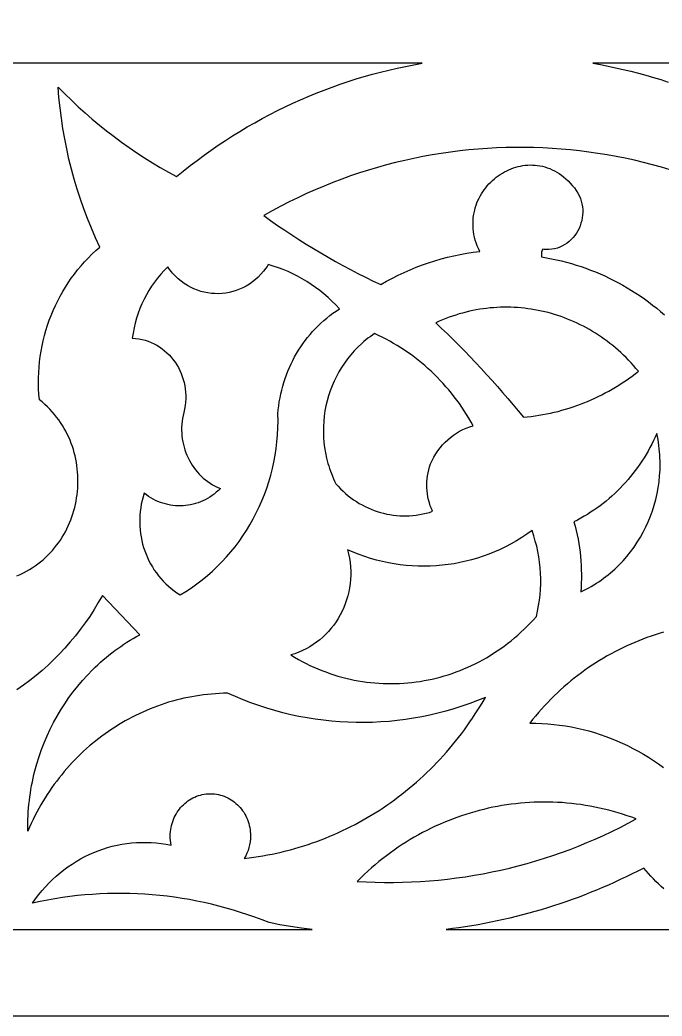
# Model space of a CAD drawing. Extents: x -1429 to -724, y 80 to 630.
# Drawn here: x -1187.8 to -1150.8, y 144.7 to 202.2 of the extents above; entities that cross this region are included whole.
import ezdxf

# ---------------------------------------------------------------- set-up
doc = ezdxf.new("R2010")
doc.units = 0
doc.layers.add('LAYER_1', color=18, linetype='CONTINUOUS')

msp = doc.modelspace()

# ---------------------------------------------------------------- linework, layer by layer
at = {"layer": 'LAYER_1'}
for points in [[(-784.299, 144.673), (-1369.299, 144.673), (-1369.299, 569.673), (-994.512, 569.673), (-784.299, 409.912)], [(-1173.558, 187.948), (-1173.625, 187.85), (-1173.765, 187.665), (-1173.914, 187.491), (-1174.071, 187.33), (-1174.236, 187.182), (-1174.407, 187.046), (-1174.584, 186.922), (-1174.767, 186.811), (-1174.955, 186.712), (-1175.148, 186.626), (-1175.344, 186.552), (-1175.543, 186.491), (-1175.745, 186.442), (-1175.95, 186.406), (-1176.155, 186.383), (-1176.362, 186.372), (-1176.568, 186.373), (-1176.775, 186.388), (-1176.98, 186.414), (-1177.184, 186.454), (-1177.386, 186.506), (-1177.585, 186.571), (-1177.781, 186.648), (-1177.973, 186.738), (-1178.16, 186.841), (-1178.342, 186.956), (-1178.519, 187.085), (-1178.689, 187.226), (-1178.853, 187.379), (-1179.009, 187.546), (-1179.084, 187.634), (-1179.157, 187.725), (-1179.228, 187.819), (-1179.296, 187.917), (-1179.5, 187.71), (-1179.695, 187.495), (-1179.881, 187.272), (-1180.056, 187.041), (-1180.222, 186.802), (-1180.378, 186.557), (-1180.523, 186.305), (-1180.658, 186.048), (-1180.782, 185.784), (-1180.896, 185.515), (-1180.998, 185.24), (-1181.089, 184.961), (-1181.169, 184.678), (-1181.238, 184.391), (-1181.294, 184.099), (-1181.339, 183.805), (-1181.147, 183.791), (-1180.958, 183.765), (-1180.774, 183.728), (-1180.593, 183.681), (-1180.418, 183.623), (-1180.248, 183.555), (-1180.082, 183.478), (-1179.922, 183.392), (-1179.768, 183.296), (-1179.62, 183.193), (-1179.477, 183.081), (-1179.342, 182.962), (-1179.213, 182.835), (-1179.091, 182.701), (-1178.976, 182.561), (-1178.868, 182.414), (-1178.768, 182.262), (-1178.677, 182.104), (-1178.593, 181.941), (-1178.518, 181.773), (-1178.451, 181.6), (-1178.394, 181.424), (-1178.346, 181.244), (-1178.307, 181.06), (-1178.278, 180.874), (-1178.259, 180.685), (-1178.25, 180.494), (-1178.252, 180.301), (-1178.264, 180.106), (-1178.287, 179.911), (-1178.322, 179.714), (-1178.368, 179.517), (-1178.409, 179.347), (-1178.441, 179.176), (-1178.466, 179.005), (-1178.482, 178.835), (-1178.492, 178.664), (-1178.493, 178.495), (-1178.487, 178.326), (-1178.474, 178.159), (-1178.454, 177.993), (-1178.426, 177.829), (-1178.392, 177.667), (-1178.35, 177.507), (-1178.302, 177.349), (-1178.248, 177.194), (-1178.186, 177.041), (-1178.119, 176.892), (-1178.045, 176.746), (-1177.964, 176.604), (-1177.878, 176.465), (-1177.786, 176.331), (-1177.688, 176.201), (-1177.584, 176.075), (-1177.475, 175.954), (-1177.36, 175.838), (-1177.24, 175.728), (-1177.115, 175.622), (-1176.984, 175.523), (-1176.848, 175.429), (-1176.708, 175.342), (-1176.562, 175.261), (-1176.412, 175.187), (-1176.258, 175.12), (-1176.372, 175.009), (-1176.49, 174.905), (-1176.612, 174.807), (-1176.737, 174.716), (-1176.865, 174.631), (-1176.995, 174.553), (-1177.129, 174.481), (-1177.264, 174.416), (-1177.402, 174.357), (-1177.542, 174.305), (-1177.683, 174.26), (-1177.826, 174.221), (-1177.97, 174.189), (-1178.115, 174.163), (-1178.261, 174.144), (-1178.408, 174.132), (-1178.554, 174.126), (-1178.701, 174.127), (-1178.848, 174.135), (-1178.995, 174.149), (-1179.141, 174.17), (-1179.287, 174.198), (-1179.431, 174.233), (-1179.575, 174.274), (-1179.716, 174.322), (-1179.857, 174.377), (-1179.995, 174.439), (-1180.132, 174.507), (-1180.266, 174.582), (-1180.398, 174.665), (-1180.527, 174.754), (-1180.653, 174.85), (-1180.717, 174.64), (-1180.772, 174.43), (-1180.818, 174.219), (-1180.854, 174.008), (-1180.882, 173.796), (-1180.9, 173.584), (-1180.91, 173.372), (-1180.911, 173.161), (-1180.904, 172.951), (-1180.888, 172.742), (-1180.864, 172.534), (-1180.831, 172.328), (-1180.79, 172.124), (-1180.741, 171.922), (-1180.684, 171.723), (-1180.619, 171.526), (-1180.546, 171.333), (-1180.465, 171.143), (-1180.377, 170.956), (-1180.282, 170.773), (-1180.178, 170.595), (-1180.068, 170.42), (-1179.95, 170.251), (-1179.825, 170.087), (-1179.693, 169.927), (-1179.554, 169.774), (-1179.408, 169.626), (-1179.256, 169.484), (-1179.097, 169.349), (-1178.931, 169.22), (-1178.759, 169.099), (-1178.58, 168.984), (-1178.247, 169.186), (-1177.923, 169.399), (-1177.607, 169.623), (-1177.3, 169.858), (-1177.002, 170.102), (-1176.713, 170.357), (-1176.433, 170.621), (-1176.163, 170.894), (-1175.902, 171.176), (-1175.651, 171.466), (-1175.41, 171.765), (-1175.179, 172.072), (-1174.959, 172.387), (-1174.749, 172.709), (-1174.549, 173.038), (-1174.36, 173.374), (-1174.182, 173.717), (-1174.016, 174.066), (-1173.86, 174.42), (-1173.716, 174.78), (-1173.583, 175.146), (-1173.463, 175.517), (-1173.354, 175.892), (-1173.257, 176.271), (-1173.172, 176.655), (-1173.1, 177.043), (-1173.04, 177.434), (-1172.993, 177.828), (-1172.959, 178.225), (-1172.938, 178.624), (-1172.93, 179.026), (-1172.935, 179.43), (-1172.915, 179.664), (-1172.889, 179.897), (-1172.855, 180.128), (-1172.816, 180.357), (-1172.769, 180.584), (-1172.717, 180.809), (-1172.658, 181.031), (-1172.594, 181.252), (-1172.523, 181.47), (-1172.446, 181.685), (-1172.363, 181.898), (-1172.274, 182.107), (-1172.18, 182.314), (-1172.08, 182.517), (-1171.974, 182.718), (-1171.862, 182.915), (-1171.745, 183.108), (-1171.623, 183.298), (-1171.496, 183.483), (-1171.363, 183.665), (-1171.225, 183.843), (-1171.082, 184.017), (-1170.934, 184.186), (-1170.781, 184.351), (-1170.623, 184.512), (-1170.46, 184.667), (-1170.293, 184.818), (-1170.121, 184.964), (-1169.944, 185.105), (-1169.763, 185.24), (-1169.578, 185.37), (-1169.388, 185.495), (-1169.6, 185.723), (-1169.82, 185.943), (-1170.046, 186.154), (-1170.278, 186.356), (-1170.517, 186.55), (-1170.762, 186.734), (-1171.013, 186.91), (-1171.269, 187.075), (-1171.531, 187.232), (-1171.798, 187.379), (-1172.07, 187.516), (-1172.346, 187.643), (-1172.627, 187.76), (-1172.912, 187.866), (-1173.201, 187.963), (-1173.493, 188.049)], [(-1159.901, 185.588), (-1160.1, 185.584), (-1160.299, 185.575), (-1160.498, 185.562), (-1160.697, 185.545), (-1160.895, 185.524), (-1161.094, 185.498), (-1161.293, 185.468), (-1161.491, 185.434), (-1161.689, 185.396), (-1161.886, 185.353), (-1162.083, 185.307), (-1162.28, 185.256), (-1162.476, 185.2), (-1162.671, 185.14), (-1162.866, 185.076), (-1163.06, 185.008), (-1163.254, 184.935), (-1163.446, 184.858), (-1163.638, 184.777), (-1163.828, 184.691), (-1163.492, 184.371), (-1163.158, 184.049), (-1162.827, 183.724), (-1162.499, 183.396), (-1162.173, 183.066), (-1161.851, 182.732), (-1161.53, 182.395), (-1161.213, 182.056), (-1160.898, 181.714), (-1160.586, 181.369), (-1160.277, 181.021), (-1159.971, 180.67), (-1159.668, 180.317), (-1159.367, 179.961), (-1159.069, 179.602), (-1158.774, 179.241), (-1158.549, 179.262), (-1158.325, 179.287), (-1158.101, 179.317), (-1157.878, 179.35), (-1157.655, 179.388), (-1157.434, 179.43), (-1157.214, 179.476), (-1156.994, 179.526), (-1156.776, 179.58), (-1156.558, 179.638), (-1156.342, 179.7), (-1156.127, 179.766), (-1155.913, 179.836), (-1155.7, 179.911), (-1155.489, 179.988), (-1155.279, 180.07), (-1155.07, 180.156), (-1154.863, 180.246), (-1154.657, 180.339), (-1154.453, 180.436), (-1154.251, 180.537), (-1154.05, 180.642), (-1153.851, 180.751), (-1153.653, 180.863), (-1153.458, 180.979), (-1153.264, 181.099), (-1153.072, 181.223), (-1152.883, 181.35), (-1152.695, 181.481), (-1152.509, 181.615), (-1152.325, 181.753), (-1152.144, 181.895), (-1152.28, 182.059), (-1152.419, 182.22), (-1152.561, 182.377), (-1152.705, 182.53), (-1152.852, 182.68), (-1153.001, 182.827), (-1153.152, 182.969), (-1153.306, 183.109), (-1153.462, 183.244), (-1153.621, 183.376), (-1153.781, 183.504), (-1153.944, 183.629), (-1154.108, 183.749), (-1154.275, 183.867), (-1154.444, 183.98), (-1154.614, 184.09), (-1154.786, 184.196), (-1154.96, 184.298), (-1155.136, 184.396), (-1155.313, 184.491), (-1155.492, 184.582), (-1155.672, 184.668), (-1155.854, 184.752), (-1156.037, 184.831), (-1156.221, 184.906), (-1156.407, 184.978), (-1156.594, 185.046), (-1156.782, 185.11), (-1156.971, 185.169), (-1157.162, 185.225), (-1157.353, 185.277), (-1157.545, 185.325), (-1157.738, 185.37), (-1157.932, 185.41), (-1158.126, 185.446), (-1158.322, 185.478), (-1158.518, 185.506), (-1158.714, 185.53), (-1158.911, 185.55), (-1159.108, 185.566), (-1159.306, 185.578), (-1159.504, 185.585), (-1159.703, 185.589)], [(-1167.489, 183.978), (-1167.616, 183.888), (-1167.74, 183.795), (-1167.861, 183.7), (-1167.98, 183.602), (-1168.096, 183.501), (-1168.319, 183.293), (-1168.531, 183.075), (-1168.732, 182.848), (-1168.922, 182.613), (-1169.1, 182.37), (-1169.267, 182.119), (-1169.421, 181.861), (-1169.564, 181.597), (-1169.695, 181.326), (-1169.814, 181.05), (-1169.92, 180.769), (-1170.014, 180.484), (-1170.096, 180.194), (-1170.165, 179.901), (-1170.221, 179.604), (-1170.264, 179.305), (-1170.294, 179.004), (-1170.311, 178.702), (-1170.315, 178.398), (-1170.306, 178.093), (-1170.283, 177.788), (-1170.246, 177.484), (-1170.195, 177.18), (-1170.131, 176.878), (-1170.052, 176.577), (-1170.008, 176.428), (-1169.96, 176.279), (-1169.908, 176.131), (-1169.853, 175.983), (-1169.794, 175.836), (-1169.732, 175.691), (-1169.666, 175.546), (-1169.596, 175.402), (-1169.462, 175.252), (-1169.324, 175.108), (-1169.181, 174.969), (-1169.035, 174.837), (-1168.884, 174.711), (-1168.73, 174.591), (-1168.573, 174.478), (-1168.412, 174.37), (-1168.248, 174.269), (-1168.081, 174.175), (-1167.911, 174.086), (-1167.738, 174.005), (-1167.563, 173.929), (-1167.386, 173.861), (-1167.207, 173.799), (-1167.025, 173.743), (-1166.842, 173.695), (-1166.658, 173.653), (-1166.472, 173.618), (-1166.285, 173.59), (-1166.097, 173.569), (-1165.908, 173.555), (-1165.718, 173.548), (-1165.528, 173.547), (-1165.337, 173.555), (-1165.147, 173.569), (-1164.956, 173.59), (-1164.765, 173.619), (-1164.575, 173.655), (-1164.386, 173.699), (-1164.197, 173.75), (-1164.009, 173.808), (-1164.081, 173.97), (-1164.144, 174.134), (-1164.199, 174.301), (-1164.245, 174.471), (-1164.283, 174.642), (-1164.312, 174.815), (-1164.332, 174.988), (-1164.344, 175.163), (-1164.347, 175.338), (-1164.342, 175.513), (-1164.328, 175.688), (-1164.305, 175.862), (-1164.274, 176.035), (-1164.234, 176.206), (-1164.185, 176.376), (-1164.127, 176.544), (-1164.037, 176.745), (-1163.937, 176.939), (-1163.827, 177.126), (-1163.707, 177.306), (-1163.578, 177.477), (-1163.44, 177.64), (-1163.294, 177.795), (-1163.141, 177.941), (-1162.979, 178.077), (-1162.811, 178.203), (-1162.635, 178.32), (-1162.453, 178.426), (-1162.266, 178.522), (-1162.072, 178.606), (-1161.874, 178.68), (-1161.67, 178.741), (-1161.794, 178.962), (-1161.921, 179.181), (-1162.052, 179.396), (-1162.188, 179.608), (-1162.327, 179.817), (-1162.47, 180.023), (-1162.617, 180.226), (-1162.768, 180.425), (-1162.922, 180.62), (-1163.08, 180.813), (-1163.242, 181.001), (-1163.407, 181.187), (-1163.575, 181.368), (-1163.747, 181.546), (-1163.923, 181.72), (-1164.101, 181.891), (-1164.283, 182.058), (-1164.468, 182.22), (-1164.656, 182.379), (-1164.847, 182.534), (-1165.041, 182.685), (-1165.238, 182.832), (-1165.438, 182.975), (-1165.641, 183.113), (-1165.847, 183.248), (-1166.055, 183.378), (-1166.267, 183.503), (-1166.48, 183.625), (-1166.696, 183.742), (-1166.915, 183.854), (-1167.136, 183.962), (-1167.36, 184.065)], [(-1151.168, 178.096), (-1151.265, 177.89), (-1151.366, 177.686), (-1151.472, 177.485), (-1151.581, 177.287), (-1151.694, 177.092), (-1151.812, 176.9), (-1151.933, 176.71), (-1152.058, 176.524), (-1152.186, 176.341), (-1152.319, 176.161), (-1152.455, 175.984), (-1152.594, 175.81), (-1152.737, 175.639), (-1152.884, 175.472), (-1153.034, 175.309), (-1153.187, 175.149), (-1153.344, 174.992), (-1153.504, 174.839), (-1153.667, 174.69), (-1153.834, 174.544), (-1154.003, 174.402), (-1154.176, 174.264), (-1154.351, 174.13), (-1154.529, 174), (-1154.711, 173.874), (-1154.895, 173.751), (-1155.082, 173.634), (-1155.271, 173.52), (-1155.463, 173.41), (-1155.658, 173.305), (-1155.856, 173.204), (-1155.789, 172.958), (-1155.728, 172.709), (-1155.673, 172.46), (-1155.623, 172.21), (-1155.579, 171.958), (-1155.541, 171.706), (-1155.508, 171.453), (-1155.481, 171.199), (-1155.46, 170.945), (-1155.444, 170.69), (-1155.434, 170.435), (-1155.43, 170.179), (-1155.431, 169.923), (-1155.439, 169.667), (-1155.451, 169.412), (-1155.47, 169.156), (-1155.314, 169.231), (-1155.16, 169.308), (-1155.008, 169.39), (-1154.858, 169.474), (-1154.711, 169.561), (-1154.566, 169.652), (-1154.424, 169.745), (-1154.284, 169.842), (-1154.146, 169.941), (-1154.011, 170.043), (-1153.879, 170.148), (-1153.749, 170.256), (-1153.496, 170.479), (-1153.254, 170.713), (-1153.022, 170.957), (-1152.801, 171.21), (-1152.591, 171.472), (-1152.392, 171.743), (-1152.204, 172.022), (-1152.028, 172.309), (-1151.864, 172.603), (-1151.712, 172.904), (-1151.572, 173.211), (-1151.444, 173.524), (-1151.329, 173.844), (-1151.227, 174.168), (-1151.138, 174.497), (-1151.062, 174.83), (-1150.999, 175.167), (-1150.95, 175.508), (-1150.915, 175.851), (-1150.903, 176.024), (-1150.894, 176.197), (-1150.889, 176.371), (-1150.888, 176.546), (-1150.89, 176.721), (-1150.895, 176.896), (-1150.905, 177.071), (-1150.918, 177.247), (-1150.935, 177.423), (-1150.955, 177.6), (-1150.98, 177.776), (-1151.008, 177.952), (-1151.04, 178.129), (-1151.075, 178.305)], [(-1158.573, 172.486), (-1158.874, 172.289), (-1159.179, 172.103), (-1159.489, 171.928), (-1159.803, 171.764), (-1160.122, 171.611), (-1160.443, 171.469), (-1160.768, 171.338), (-1161.097, 171.218), (-1161.428, 171.11), (-1161.762, 171.012), (-1162.098, 170.926), (-1162.436, 170.851), (-1162.777, 170.787), (-1163.118, 170.734), (-1163.462, 170.693), (-1163.806, 170.663), (-1164.151, 170.645), (-1164.496, 170.638), (-1164.842, 170.642), (-1165.188, 170.657), (-1165.533, 170.685), (-1165.878, 170.723), (-1166.223, 170.773), (-1166.566, 170.835), (-1166.908, 170.909), (-1167.248, 170.993), (-1167.587, 171.09), (-1167.923, 171.198), (-1168.257, 171.318), (-1168.589, 171.45), (-1168.918, 171.593), (-1168.856, 171.346), (-1168.808, 171.099), (-1168.772, 170.852), (-1168.748, 170.606), (-1168.736, 170.36), (-1168.736, 170.116), (-1168.748, 169.873), (-1168.771, 169.633), (-1168.805, 169.395), (-1168.85, 169.16), (-1168.906, 168.929), (-1168.973, 168.701), (-1169.049, 168.477), (-1169.136, 168.257), (-1169.233, 168.043), (-1169.34, 167.833), (-1169.456, 167.63), (-1169.582, 167.432), (-1169.716, 167.241), (-1169.86, 167.057), (-1170.012, 166.88), (-1170.172, 166.71), (-1170.341, 166.549), (-1170.518, 166.396), (-1170.702, 166.251), (-1170.894, 166.116), (-1171.094, 165.991), (-1171.3, 165.875), (-1171.514, 165.77), (-1171.734, 165.676), (-1171.961, 165.592), (-1172.194, 165.521), (-1171.976, 165.389), (-1171.757, 165.263), (-1171.535, 165.142), (-1171.312, 165.027), (-1171.088, 164.917), (-1170.861, 164.813), (-1170.634, 164.715), (-1170.405, 164.622), (-1170.175, 164.534), (-1169.944, 164.452), (-1169.712, 164.375), (-1169.479, 164.303), (-1169.244, 164.237), (-1169.01, 164.177), (-1168.774, 164.122), (-1168.538, 164.072), (-1168.301, 164.027), (-1168.063, 163.988), (-1167.826, 163.955), (-1167.588, 163.926), (-1167.349, 163.903), (-1167.111, 163.885), (-1166.872, 163.873), (-1166.634, 163.865), (-1166.395, 163.863), (-1166.157, 163.866), (-1165.919, 163.875), (-1165.681, 163.889), (-1165.443, 163.907), (-1165.207, 163.931), (-1164.97, 163.961), (-1164.735, 163.995), (-1164.5, 164.035), (-1164.266, 164.079), (-1164.032, 164.129), (-1163.8, 164.184), (-1163.569, 164.244), (-1163.339, 164.309), (-1163.11, 164.379), (-1162.883, 164.455), (-1162.657, 164.535), (-1162.432, 164.62), (-1162.209, 164.711), (-1161.988, 164.806), (-1161.768, 164.907), (-1161.55, 165.012), (-1161.334, 165.122), (-1161.12, 165.238), (-1160.908, 165.358), (-1160.698, 165.483), (-1160.49, 165.613), (-1160.285, 165.748), (-1160.081, 165.888), (-1159.881, 166.033), (-1159.683, 166.183), (-1159.487, 166.337), (-1159.294, 166.497), (-1159.104, 166.661), (-1158.917, 166.83), (-1158.733, 167.004), (-1158.552, 167.183), (-1158.374, 167.366), (-1158.199, 167.554), (-1158.027, 167.747), (-1157.957, 168.055), (-1157.898, 168.365), (-1157.851, 168.676), (-1157.815, 168.988), (-1157.791, 169.301), (-1157.778, 169.615), (-1157.777, 169.928), (-1157.787, 170.241), (-1157.808, 170.554), (-1157.841, 170.865), (-1157.886, 171.175), (-1157.941, 171.484), (-1158.008, 171.79), (-1158.087, 172.094), (-1158.177, 172.396), (-1158.278, 172.694)], [(-1157.877, 157.023), (-1158.146, 157.015), (-1158.414, 157.002), (-1158.682, 156.984), (-1158.949, 156.961), (-1159.216, 156.933), (-1159.483, 156.901), (-1159.748, 156.864), (-1160.013, 156.822), (-1160.277, 156.775), (-1160.54, 156.723), (-1160.803, 156.667), (-1161.064, 156.606), (-1161.324, 156.541), (-1161.584, 156.47), (-1161.842, 156.395), (-1162.099, 156.315), (-1162.354, 156.231), (-1162.609, 156.142), (-1162.862, 156.048), (-1163.113, 155.95), (-1163.363, 155.847), (-1163.612, 155.74), (-1163.859, 155.628), (-1164.104, 155.511), (-1164.347, 155.39), (-1164.589, 155.264), (-1164.829, 155.134), (-1165.067, 155), (-1165.303, 154.86), (-1165.537, 154.717), (-1165.768, 154.569), (-1165.998, 154.416), (-1166.225, 154.259), (-1166.45, 154.098), (-1166.673, 153.932), (-1166.893, 153.762), (-1167.111, 153.587), (-1167.326, 153.408), (-1167.539, 153.225), (-1167.749, 153.037), (-1167.957, 152.845), (-1168.161, 152.649), (-1168.363, 152.448), (-1167.84, 152.42), (-1167.317, 152.401), (-1166.795, 152.391), (-1166.273, 152.39), (-1165.751, 152.399), (-1165.23, 152.417), (-1164.71, 152.445), (-1164.191, 152.481), (-1163.672, 152.527), (-1163.155, 152.581), (-1162.638, 152.645), (-1162.124, 152.718), (-1161.61, 152.8), (-1161.098, 152.892), (-1160.588, 152.992), (-1160.079, 153.101), (-1159.572, 153.219), (-1159.067, 153.346), (-1158.564, 153.482), (-1158.063, 153.627), (-1157.565, 153.781), (-1157.068, 153.944), (-1156.575, 154.115), (-1156.084, 154.296), (-1155.595, 154.485), (-1155.11, 154.683), (-1154.627, 154.889), (-1154.147, 155.105), (-1153.671, 155.329), (-1153.197, 155.561), (-1152.727, 155.802), (-1152.261, 156.052), (-1152.523, 156.149), (-1152.786, 156.241), (-1153.05, 156.327), (-1153.315, 156.409), (-1153.58, 156.485), (-1153.846, 156.556), (-1154.113, 156.622), (-1154.38, 156.683), (-1154.648, 156.739), (-1154.916, 156.79), (-1155.185, 156.836), (-1155.454, 156.877), (-1155.723, 156.913), (-1155.992, 156.944), (-1156.262, 156.971), (-1156.531, 156.992), (-1156.801, 157.008), (-1157.07, 157.019), (-1157.339, 157.025), (-1157.608, 157.027)]]:
    msp.add_lwpolyline(points, close=True, dxfattribs=at)
for points in [[(-1187.993, 170.081), (-1187.805, 170.163), (-1187.623, 170.252), (-1187.446, 170.345), (-1187.273, 170.445), (-1187.106, 170.549), (-1186.944, 170.659), (-1186.786, 170.773), (-1186.634, 170.892), (-1186.486, 171.016), (-1186.344, 171.144), (-1186.206, 171.276), (-1186.074, 171.413), (-1185.946, 171.553), (-1185.824, 171.698), (-1185.707, 171.846), (-1185.595, 171.997), (-1185.488, 172.152), (-1185.387, 172.31), (-1185.29, 172.471), (-1185.199, 172.634), (-1185.113, 172.801), (-1185.033, 172.97), (-1184.957, 173.141), (-1184.887, 173.315), (-1184.823, 173.49), (-1184.763, 173.668), (-1184.709, 173.847), (-1184.661, 174.028), (-1184.618, 174.21), (-1184.58, 174.393), (-1184.548, 174.578), (-1184.521, 174.764), (-1184.5, 174.95), (-1184.484, 175.137), (-1184.474, 175.324), (-1184.47, 175.512), (-1184.471, 175.7), (-1184.478, 175.888), (-1184.49, 176.076), (-1184.508, 176.263), (-1184.532, 176.45), (-1184.561, 176.636), (-1184.596, 176.822), (-1184.637, 177.006), (-1184.684, 177.19), (-1184.736, 177.372), (-1184.795, 177.553), (-1184.859, 177.732), (-1184.929, 177.909), (-1185.004, 178.085), (-1185.086, 178.258), (-1185.174, 178.429), (-1185.267, 178.598), (-1185.367, 178.764), (-1185.473, 178.928), (-1185.584, 179.089), (-1185.702, 179.246), (-1185.825, 179.401), (-1185.955, 179.552), (-1186.091, 179.7), (-1186.233, 179.844), (-1186.381, 179.984), (-1186.535, 180.12), (-1186.696, 180.253), (-1186.722, 180.568), (-1186.739, 180.883), (-1186.746, 181.197), (-1186.744, 181.51), (-1186.732, 181.822), (-1186.711, 182.133), (-1186.682, 182.442), (-1186.643, 182.749), (-1186.595, 183.054), (-1186.538, 183.358), (-1186.473, 183.659), (-1186.399, 183.957), (-1186.316, 184.252), (-1186.224, 184.545), (-1186.124, 184.834), (-1186.016, 185.12), (-1185.9, 185.402), (-1185.775, 185.68), (-1185.642, 185.955), (-1185.501, 186.225), (-1185.352, 186.49), (-1185.195, 186.751), (-1185.031, 187.007), (-1184.858, 187.258), (-1184.678, 187.504), (-1184.491, 187.744), (-1184.296, 187.979), (-1184.093, 188.208), (-1183.883, 188.43), (-1183.666, 188.647), (-1183.442, 188.856), (-1183.211, 189.059), (-1183.462, 189.603), (-1183.7, 190.152), (-1183.925, 190.707), (-1184.136, 191.267), (-1184.334, 191.833), (-1184.519, 192.402), (-1184.69, 192.977), (-1184.848, 193.555), (-1184.992, 194.137), (-1185.122, 194.723), (-1185.238, 195.313), (-1185.341, 195.905), (-1185.43, 196.5), (-1185.505, 197.098), (-1185.566, 197.698), (-1185.612, 198.301), (-1185.233, 197.914), (-1184.847, 197.535), (-1184.454, 197.164), (-1184.054, 196.802), (-1183.648, 196.448), (-1183.235, 196.102), (-1182.816, 195.765), (-1182.391, 195.437), (-1181.96, 195.118), (-1181.523, 194.807), (-1181.081, 194.505), (-1180.633, 194.213), (-1180.179, 193.929), (-1179.72, 193.655), (-1179.255, 193.39), (-1178.785, 193.134), (-1178.395, 193.452), (-1178.001, 193.763), (-1177.602, 194.067), (-1177.2, 194.364), (-1176.793, 194.654), (-1176.383, 194.937), (-1175.968, 195.212), (-1175.55, 195.48), (-1175.128, 195.741), (-1174.703, 195.995), (-1174.274, 196.241), (-1173.842, 196.48), (-1173.406, 196.712), (-1172.968, 196.936), (-1172.526, 197.153), (-1172.081, 197.363), (-1171.633, 197.565), (-1171.182, 197.759), (-1170.729, 197.946), (-1170.273, 198.125), (-1169.814, 198.297), (-1169.353, 198.461), (-1168.889, 198.617), (-1168.423, 198.766), (-1167.954, 198.907), (-1167.484, 199.04), (-1167.011, 199.165), (-1166.537, 199.282), (-1166.06, 199.392), (-1165.582, 199.494), (-1165.102, 199.587), (-1164.621, 199.673), (-1211.366, 199.673)], [(-1110.016, 199.673), (-1154.776, 199.673), (-1154.333, 199.594), (-1153.892, 199.509), (-1153.452, 199.417), (-1153.014, 199.318), (-1152.577, 199.213), (-1152.142, 199.1), (-1151.709, 198.982), (-1151.277, 198.856), (-1150.847, 198.725), (-1150.42, 198.586)], [(-1150.299, 193.514), (-1150.815, 193.667), (-1151.332, 193.81), (-1151.852, 193.945), (-1152.373, 194.069), (-1152.895, 194.184), (-1153.42, 194.29), (-1153.945, 194.386), (-1154.473, 194.472), (-1155.001, 194.549), (-1155.53, 194.616), (-1156.06, 194.674), (-1156.591, 194.722), (-1157.123, 194.76), (-1157.655, 194.789), (-1158.187, 194.809), (-1158.72, 194.818), (-1159.253, 194.818), (-1159.786, 194.809), (-1160.32, 194.79), (-1160.852, 194.761), (-1161.385, 194.722), (-1161.917, 194.674), (-1162.449, 194.616), (-1162.98, 194.549), (-1163.51, 194.471), (-1164.039, 194.385), (-1164.567, 194.288), (-1165.094, 194.182), (-1165.62, 194.066), (-1166.144, 193.94), (-1166.667, 193.804), (-1167.188, 193.659), (-1167.708, 193.504), (-1168.225, 193.339), (-1168.74, 193.165), (-1169.254, 192.981), (-1169.765, 192.786), (-1170.273, 192.583), (-1170.779, 192.369), (-1171.283, 192.146), (-1171.783, 191.912), (-1172.281, 191.669), (-1172.776, 191.416), (-1173.268, 191.154), (-1173.756, 190.881), (-1173.355, 190.593), (-1172.951, 190.311), (-1172.544, 190.033), (-1172.134, 189.761), (-1171.721, 189.494), (-1171.305, 189.231), (-1170.887, 188.974), (-1170.465, 188.722), (-1170.041, 188.475), (-1169.614, 188.233), (-1169.184, 187.997), (-1168.752, 187.766), (-1168.317, 187.54), (-1167.88, 187.319), (-1167.44, 187.103), (-1166.997, 186.893), (-1166.666, 187.085), (-1166.331, 187.267), (-1165.992, 187.44), (-1165.649, 187.603), (-1165.302, 187.757), (-1164.952, 187.901), (-1164.599, 188.036), (-1164.242, 188.16), (-1163.882, 188.275), (-1163.52, 188.381), (-1163.155, 188.476), (-1162.787, 188.562), (-1162.418, 188.637), (-1162.046, 188.703), (-1161.672, 188.758), (-1161.297, 188.803), (-1161.373, 188.97), (-1161.441, 189.137), (-1161.5, 189.303), (-1161.55, 189.468), (-1161.591, 189.632), (-1161.625, 189.795), (-1161.65, 189.957), (-1161.668, 190.117), (-1161.678, 190.276), (-1161.68, 190.432), (-1161.675, 190.588), (-1161.663, 190.741), (-1161.644, 190.892), (-1161.618, 191.04), (-1161.586, 191.186), (-1161.548, 191.33), (-1161.503, 191.471), (-1161.453, 191.61), (-1161.396, 191.745), (-1161.334, 191.877), (-1161.267, 192.007), (-1161.194, 192.132), (-1161.117, 192.255), (-1161.034, 192.373), (-1160.947, 192.488), (-1160.856, 192.6), (-1160.76, 192.707), (-1160.66, 192.81), (-1160.557, 192.908), (-1160.449, 193.003), (-1160.338, 193.092), (-1160.224, 193.177), (-1160.107, 193.258), (-1159.987, 193.333), (-1159.864, 193.403), (-1159.738, 193.468), (-1159.61, 193.527), (-1159.48, 193.582), (-1159.348, 193.63), (-1159.214, 193.673), (-1159.079, 193.709), (-1158.942, 193.74), (-1158.804, 193.765), (-1158.665, 193.783), (-1158.525, 193.795), (-1158.384, 193.8), (-1158.243, 193.799), (-1158.102, 193.79), (-1157.96, 193.775), (-1157.819, 193.753), (-1157.678, 193.723), (-1157.537, 193.686), (-1157.397, 193.641), (-1157.258, 193.589), (-1157.12, 193.529), (-1156.983, 193.461), (-1156.848, 193.385), (-1156.714, 193.301), (-1156.582, 193.208), (-1156.452, 193.107), (-1156.324, 192.997), (-1156.199, 192.879), (-1156.076, 192.752), (-1155.956, 192.616), (-1155.835, 192.476), (-1155.727, 192.332), (-1155.635, 192.182), (-1155.555, 192.029), (-1155.49, 191.873), (-1155.437, 191.715), (-1155.397, 191.554), (-1155.37, 191.393), (-1155.355, 191.231), (-1155.352, 191.069), (-1155.361, 190.908), (-1155.381, 190.749), (-1155.411, 190.591), (-1155.453, 190.437), (-1155.505, 190.287), (-1155.566, 190.14), (-1155.638, 189.999), (-1155.719, 189.863), (-1155.809, 189.734), (-1155.907, 189.612), (-1156.014, 189.497), (-1156.13, 189.39), (-1156.253, 189.293), (-1156.384, 189.205), (-1156.521, 189.128), (-1156.666, 189.062), (-1156.817, 189.007), (-1156.975, 188.965), (-1157.138, 188.936), (-1157.307, 188.921), (-1157.482, 188.92), (-1157.571, 188.925), (-1157.661, 188.935), (-1157.686, 188.883), (-1157.706, 188.83), (-1157.721, 188.776), (-1157.732, 188.72), (-1157.737, 188.664), (-1157.739, 188.607), (-1157.735, 188.55), (-1157.726, 188.494), (-1157.435, 188.445), (-1157.146, 188.39), (-1156.858, 188.33), (-1156.572, 188.263), (-1156.288, 188.19), (-1156.005, 188.111), (-1155.725, 188.026), (-1155.446, 187.935), (-1155.169, 187.839), (-1154.895, 187.736), (-1154.622, 187.628), (-1154.352, 187.514), (-1154.085, 187.395), (-1153.819, 187.269), (-1153.557, 187.138), (-1153.296, 187.002), (-1153.039, 186.86), (-1152.784, 186.713), (-1152.532, 186.56), (-1152.284, 186.402), (-1152.038, 186.238), (-1151.795, 186.069), (-1151.555, 185.895), (-1151.319, 185.716), (-1151.086, 185.532), (-1150.856, 185.342), (-1150.63, 185.147)], [(-1205.025, 149.673), (-1170.961, 149.673), (-1171.584, 149.752), (-1172.206, 149.844), (-1172.826, 149.949), (-1173.444, 150.065), (-1173.853, 150.226), (-1174.264, 150.379), (-1174.676, 150.524), (-1175.091, 150.661), (-1175.508, 150.79), (-1175.926, 150.911), (-1176.346, 151.024), (-1176.768, 151.128), (-1177.191, 151.225), (-1177.615, 151.314), (-1178.041, 151.394), (-1178.467, 151.467), (-1178.895, 151.531), (-1179.324, 151.587), (-1179.754, 151.635), (-1180.184, 151.675), (-1180.615, 151.707), (-1181.046, 151.731), (-1181.478, 151.746), (-1181.911, 151.753), (-1182.343, 151.753), (-1182.776, 151.743), (-1183.208, 151.726), (-1183.641, 151.7), (-1184.073, 151.667), (-1184.505, 151.624), (-1184.936, 151.574), (-1185.367, 151.515), (-1185.798, 151.448), (-1186.228, 151.373), (-1186.657, 151.29), (-1187.085, 151.198), (-1186.912, 151.445), (-1186.732, 151.684), (-1186.545, 151.915), (-1186.35, 152.137), (-1186.149, 152.351), (-1185.941, 152.556), (-1185.727, 152.753), (-1185.507, 152.941), (-1185.281, 153.12), (-1185.05, 153.29), (-1184.814, 153.451), (-1184.572, 153.603), (-1184.326, 153.745), (-1184.075, 153.878), (-1183.82, 154.002), (-1183.561, 154.116), (-1183.298, 154.22), (-1183.032, 154.314), (-1182.763, 154.398), (-1182.491, 154.473), (-1182.216, 154.537), (-1181.939, 154.59), (-1181.66, 154.634), (-1181.378, 154.667), (-1181.096, 154.689), (-1180.811, 154.701), (-1180.526, 154.701), (-1180.24, 154.691), (-1179.953, 154.67), (-1179.666, 154.637), (-1179.379, 154.594), (-1179.092, 154.539), (-1179.116, 154.668), (-1179.134, 154.801), (-1179.145, 154.936), (-1179.149, 155.074), (-1179.146, 155.199), (-1179.137, 155.322), (-1179.122, 155.444), (-1179.102, 155.564), (-1179.076, 155.681), (-1179.045, 155.797), (-1179.008, 155.91), (-1178.967, 156.02), (-1178.92, 156.128), (-1178.869, 156.233), (-1178.813, 156.335), (-1178.753, 156.434), (-1178.689, 156.529), (-1178.62, 156.621), (-1178.547, 156.709), (-1178.47, 156.794), (-1178.39, 156.874), (-1178.306, 156.951), (-1178.218, 157.023), (-1178.127, 157.091), (-1178.033, 157.154), (-1177.936, 157.212), (-1177.837, 157.266), (-1177.734, 157.315), (-1177.629, 157.358), (-1177.521, 157.397), (-1177.411, 157.429), (-1177.299, 157.457), (-1177.185, 157.478), (-1177.069, 157.493), (-1176.952, 157.503), (-1176.832, 157.506), (-1176.713, 157.503), (-1176.596, 157.493), (-1176.48, 157.478), (-1176.366, 157.457), (-1176.253, 157.429), (-1176.144, 157.397), (-1176.036, 157.358), (-1175.931, 157.315), (-1175.828, 157.266), (-1175.728, 157.212), (-1175.631, 157.154), (-1175.537, 157.091), (-1175.446, 157.023), (-1175.359, 156.951), (-1175.275, 156.874), (-1175.194, 156.794), (-1175.118, 156.709), (-1175.045, 156.621), (-1174.976, 156.529), (-1174.912, 156.434), (-1174.851, 156.335), (-1174.796, 156.233), (-1174.744, 156.128), (-1174.698, 156.02), (-1174.657, 155.91), (-1174.62, 155.797), (-1174.589, 155.681), (-1174.563, 155.564), (-1174.543, 155.444), (-1174.528, 155.322), (-1174.519, 155.199), (-1174.516, 155.074), (-1174.522, 154.901), (-1174.539, 154.73), (-1174.568, 154.561), (-1174.608, 154.395), (-1174.659, 154.233), (-1174.72, 154.075), (-1174.792, 153.922), (-1174.874, 153.774), (-1174.604, 153.805), (-1174.335, 153.841), (-1174.067, 153.88), (-1173.799, 153.924), (-1173.533, 153.972), (-1173.268, 154.023), (-1173.004, 154.079), (-1172.741, 154.139), (-1172.479, 154.202), (-1172.219, 154.27), (-1171.96, 154.341), (-1171.702, 154.416), (-1171.445, 154.495), (-1171.19, 154.578), (-1170.936, 154.665), (-1170.684, 154.755), (-1170.433, 154.849), (-1170.184, 154.947), (-1169.936, 155.049), (-1169.69, 155.154), (-1169.445, 155.263), (-1169.202, 155.376), (-1168.961, 155.492), (-1168.721, 155.612), (-1168.484, 155.735), (-1168.248, 155.862), (-1168.014, 155.992), (-1167.781, 156.126), (-1167.551, 156.264), (-1167.323, 156.404), (-1167.096, 156.549), (-1166.872, 156.696), (-1166.649, 156.847), (-1166.429, 157.002), (-1166.211, 157.159), (-1165.995, 157.32), (-1165.781, 157.484), (-1165.569, 157.652), (-1165.36, 157.823), (-1165.153, 157.997), (-1164.948, 158.174), (-1164.746, 158.354), (-1164.546, 158.537), (-1164.348, 158.724), (-1164.153, 158.913), (-1163.961, 159.106), (-1163.771, 159.302), (-1163.583, 159.5), (-1163.398, 159.702), (-1163.216, 159.907), (-1163.037, 160.114), (-1162.86, 160.325), (-1162.686, 160.538), (-1162.515, 160.755), (-1162.346, 160.974), (-1162.181, 161.196), (-1162.018, 161.42), (-1161.858, 161.648), (-1161.702, 161.878), (-1161.548, 162.111), (-1161.397, 162.347), (-1161.25, 162.585), (-1161.105, 162.827), (-1160.964, 163.07), (-1161.414, 162.887), (-1161.868, 162.716), (-1162.324, 162.558), (-1162.783, 162.411), (-1163.245, 162.277), (-1163.709, 162.156), (-1164.175, 162.047), (-1164.643, 161.95), (-1165.112, 161.865), (-1165.583, 161.793), (-1166.054, 161.733), (-1166.527, 161.685), (-1167.001, 161.65), (-1167.474, 161.626), (-1167.949, 161.616), (-1168.423, 161.617), (-1168.897, 161.631), (-1169.371, 161.657), (-1169.844, 161.695), (-1170.316, 161.746), (-1170.787, 161.809), (-1171.257, 161.884), (-1171.725, 161.971), (-1172.192, 162.071), (-1172.656, 162.183), (-1173.119, 162.307), (-1173.579, 162.443), (-1174.037, 162.592), (-1174.491, 162.753), (-1174.943, 162.926), (-1175.391, 163.111), (-1175.836, 163.309), (-1176.07, 163.304), (-1176.303, 163.294), (-1176.535, 163.281), (-1176.767, 163.263), (-1176.997, 163.24), (-1177.227, 163.213), (-1177.455, 163.182), (-1177.683, 163.147), (-1177.909, 163.108), (-1178.134, 163.064), (-1178.359, 163.016), (-1178.581, 162.964), (-1178.803, 162.908), (-1179.023, 162.848), (-1179.242, 162.784), (-1179.46, 162.715), (-1179.676, 162.643), (-1179.891, 162.567), (-1180.104, 162.487), (-1180.315, 162.403), (-1180.525, 162.315), (-1180.734, 162.224), (-1180.94, 162.128), (-1181.145, 162.029), (-1181.348, 161.926), (-1181.549, 161.82), (-1181.748, 161.71), (-1181.945, 161.596), (-1182.14, 161.479), (-1182.334, 161.358), (-1182.525, 161.233), (-1182.714, 161.105), (-1182.901, 160.974), (-1183.085, 160.839), (-1183.268, 160.7), (-1183.448, 160.559), (-1183.625, 160.414), (-1183.801, 160.265), (-1183.973, 160.114), (-1184.144, 159.959), (-1184.312, 159.801), (-1184.477, 159.639), (-1184.639, 159.475), (-1184.799, 159.307), (-1184.957, 159.137), (-1185.111, 158.963), (-1185.263, 158.786), (-1185.411, 158.607), (-1185.557, 158.424), (-1185.7, 158.238), (-1185.84, 158.05), (-1185.977, 157.858), (-1186.111, 157.664), (-1186.242, 157.467), (-1186.369, 157.267), (-1186.494, 157.064), (-1186.615, 156.859), (-1186.732, 156.651), (-1186.847, 156.44), (-1186.958, 156.227), (-1187.065, 156.011), (-1187.169, 155.793), (-1187.27, 155.572), (-1187.367, 155.348), (-1187.368, 155.571), (-1187.366, 155.793), (-1187.36, 156.015), (-1187.351, 156.236), (-1187.337, 156.456), (-1187.32, 156.676), (-1187.3, 156.895), (-1187.276, 157.112), (-1187.248, 157.33), (-1187.217, 157.546), (-1187.182, 157.761), (-1187.144, 157.975), (-1187.102, 158.188), (-1187.056, 158.4), (-1187.008, 158.611), (-1186.956, 158.821), (-1186.841, 159.237), (-1186.713, 159.647), (-1186.572, 160.052), (-1186.418, 160.451), (-1186.252, 160.844), (-1186.072, 161.231), (-1185.881, 161.61), (-1185.677, 161.983), (-1185.461, 162.348), (-1185.233, 162.704), (-1184.994, 163.053), (-1184.743, 163.393), (-1184.481, 163.725), (-1184.207, 164.047), (-1183.923, 164.359), (-1183.629, 164.662), (-1183.477, 164.809), (-1183.323, 164.954), (-1183.167, 165.096), (-1183.008, 165.235), (-1182.846, 165.372), (-1182.682, 165.506), (-1182.516, 165.637), (-1182.347, 165.766), (-1182.175, 165.891), (-1182.001, 166.014), (-1181.825, 166.133), (-1181.647, 166.25), (-1181.466, 166.363), (-1181.283, 166.473), (-1181.097, 166.58), (-1180.909, 166.684), (-1183.065, 168.947), (-1183.297, 168.539), (-1183.54, 168.139), (-1183.795, 167.746), (-1184.06, 167.363), (-1184.335, 166.988), (-1184.62, 166.622), (-1184.916, 166.266), (-1185.221, 165.918), (-1185.536, 165.581), (-1185.86, 165.253), (-1186.194, 164.935), (-1186.536, 164.628), (-1186.887, 164.331), (-1187.247, 164.045), (-1187.615, 163.77), (-1187.991, 163.505)], [(-1150.694, 166.825), (-1150.935, 166.754), (-1151.174, 166.679), (-1151.413, 166.6), (-1151.65, 166.517), (-1151.886, 166.43), (-1152.12, 166.338), (-1152.353, 166.243), (-1152.585, 166.144), (-1152.814, 166.04), (-1153.043, 165.932), (-1153.269, 165.821), (-1153.494, 165.705), (-1153.717, 165.586), (-1153.938, 165.462), (-1154.158, 165.335), (-1154.375, 165.204), (-1154.591, 165.069), (-1154.804, 164.93), (-1155.016, 164.787), (-1155.225, 164.64), (-1155.432, 164.489), (-1155.637, 164.335), (-1155.84, 164.177), (-1156.04, 164.015), (-1156.238, 163.849), (-1156.434, 163.68), (-1156.627, 163.507), (-1156.817, 163.33), (-1157.005, 163.15), (-1157.19, 162.966), (-1157.373, 162.778), (-1157.553, 162.587), (-1157.73, 162.392), (-1157.905, 162.194), (-1158.076, 161.992), (-1158.245, 161.787), (-1158.41, 161.578), (-1158.063, 161.575), (-1157.716, 161.563), (-1157.371, 161.541), (-1157.027, 161.51), (-1156.685, 161.469), (-1156.345, 161.419), (-1156.007, 161.36), (-1155.67, 161.292), (-1155.336, 161.215), (-1155.004, 161.129), (-1154.675, 161.034), (-1154.349, 160.93), (-1154.025, 160.818), (-1153.704, 160.697), (-1153.387, 160.567), (-1153.073, 160.428), (-1152.762, 160.282), (-1152.455, 160.126), (-1152.152, 159.963), (-1151.853, 159.791), (-1151.558, 159.611), (-1151.267, 159.423), (-1150.981, 159.227), (-1150.7, 159.023)], [(-1150.678, 152.023), (-1150.83, 152.162), (-1150.98, 152.304), (-1151.128, 152.449), (-1151.274, 152.597), (-1151.417, 152.748), (-1151.557, 152.902), (-1151.695, 153.06), (-1151.831, 153.22), (-1152.167, 153.046), (-1152.505, 152.876), (-1152.845, 152.71), (-1153.186, 152.548), (-1153.529, 152.39), (-1153.873, 152.236), (-1154.219, 152.086), (-1154.566, 151.94), (-1154.915, 151.798), (-1155.264, 151.661), (-1155.616, 151.527), (-1155.968, 151.397), (-1156.322, 151.272), (-1156.677, 151.15), (-1157.033, 151.033), (-1157.39, 150.919), (-1157.748, 150.81), (-1158.108, 150.705), (-1158.468, 150.604), (-1158.83, 150.508), (-1159.193, 150.415), (-1159.556, 150.327), (-1159.921, 150.242), (-1160.286, 150.162), (-1160.652, 150.086), (-1161.019, 150.015), (-1161.387, 149.947), (-1161.756, 149.884), (-1162.125, 149.825), (-1162.495, 149.77), (-1162.866, 149.719), (-1163.237, 149.673), (-1146.458, 149.673)]]:
    msp.add_lwpolyline(points, dxfattribs=at)

doc.saveas('drawing.dxf')
